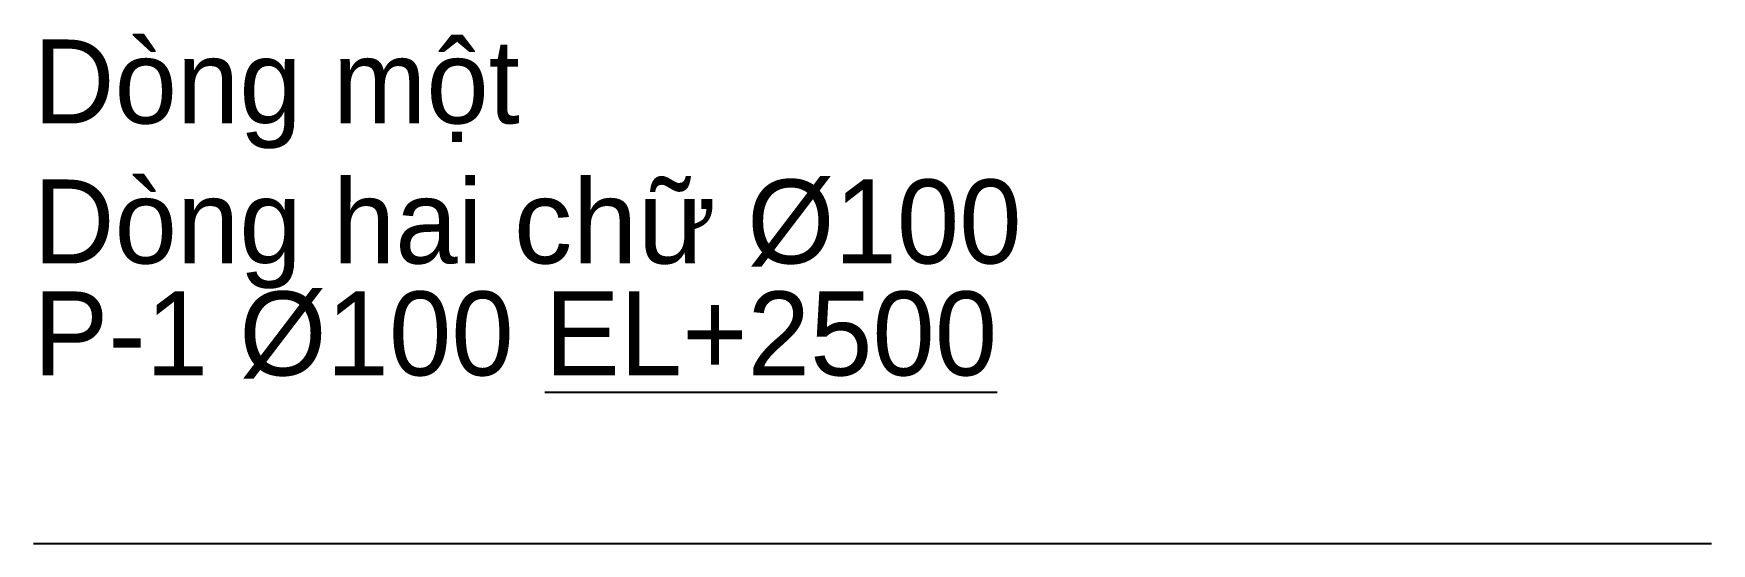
# Model space of a CAD drawing. Header units: millimetres. Extents: x 0 to 1000, y 0 to 304.
import ezdxf

# ---------------------------------------------------------------- set-up
doc = ezdxf.new("R2010")
doc.units = ezdxf.units.MM
doc.layers.add('PIPE', color=4, linetype='Continuous')

msp = doc.modelspace()

# ---------------------------------------------------------------- linework, layer by layer
at = {"layer": 'PIPE'}
msp.add_line((0, 0), (1000, 0), dxfattribs=at)

# ---------------------------------------------------------------- texts
at = {"insert": (0, 300), "char_height": 50, "attachment_point": 1}
msp.add_mtext('Dòng một\\PDòng hai {\\fArial;chữ} Ø100', dxfattribs=at)
at = {"layer": 'PIPE'}
msp.add_text('P-1 %%C100 %%UEL+2500', height=50, dxfattribs=at).set_placement((0, 100))

doc.saveas('drawing.dxf')
